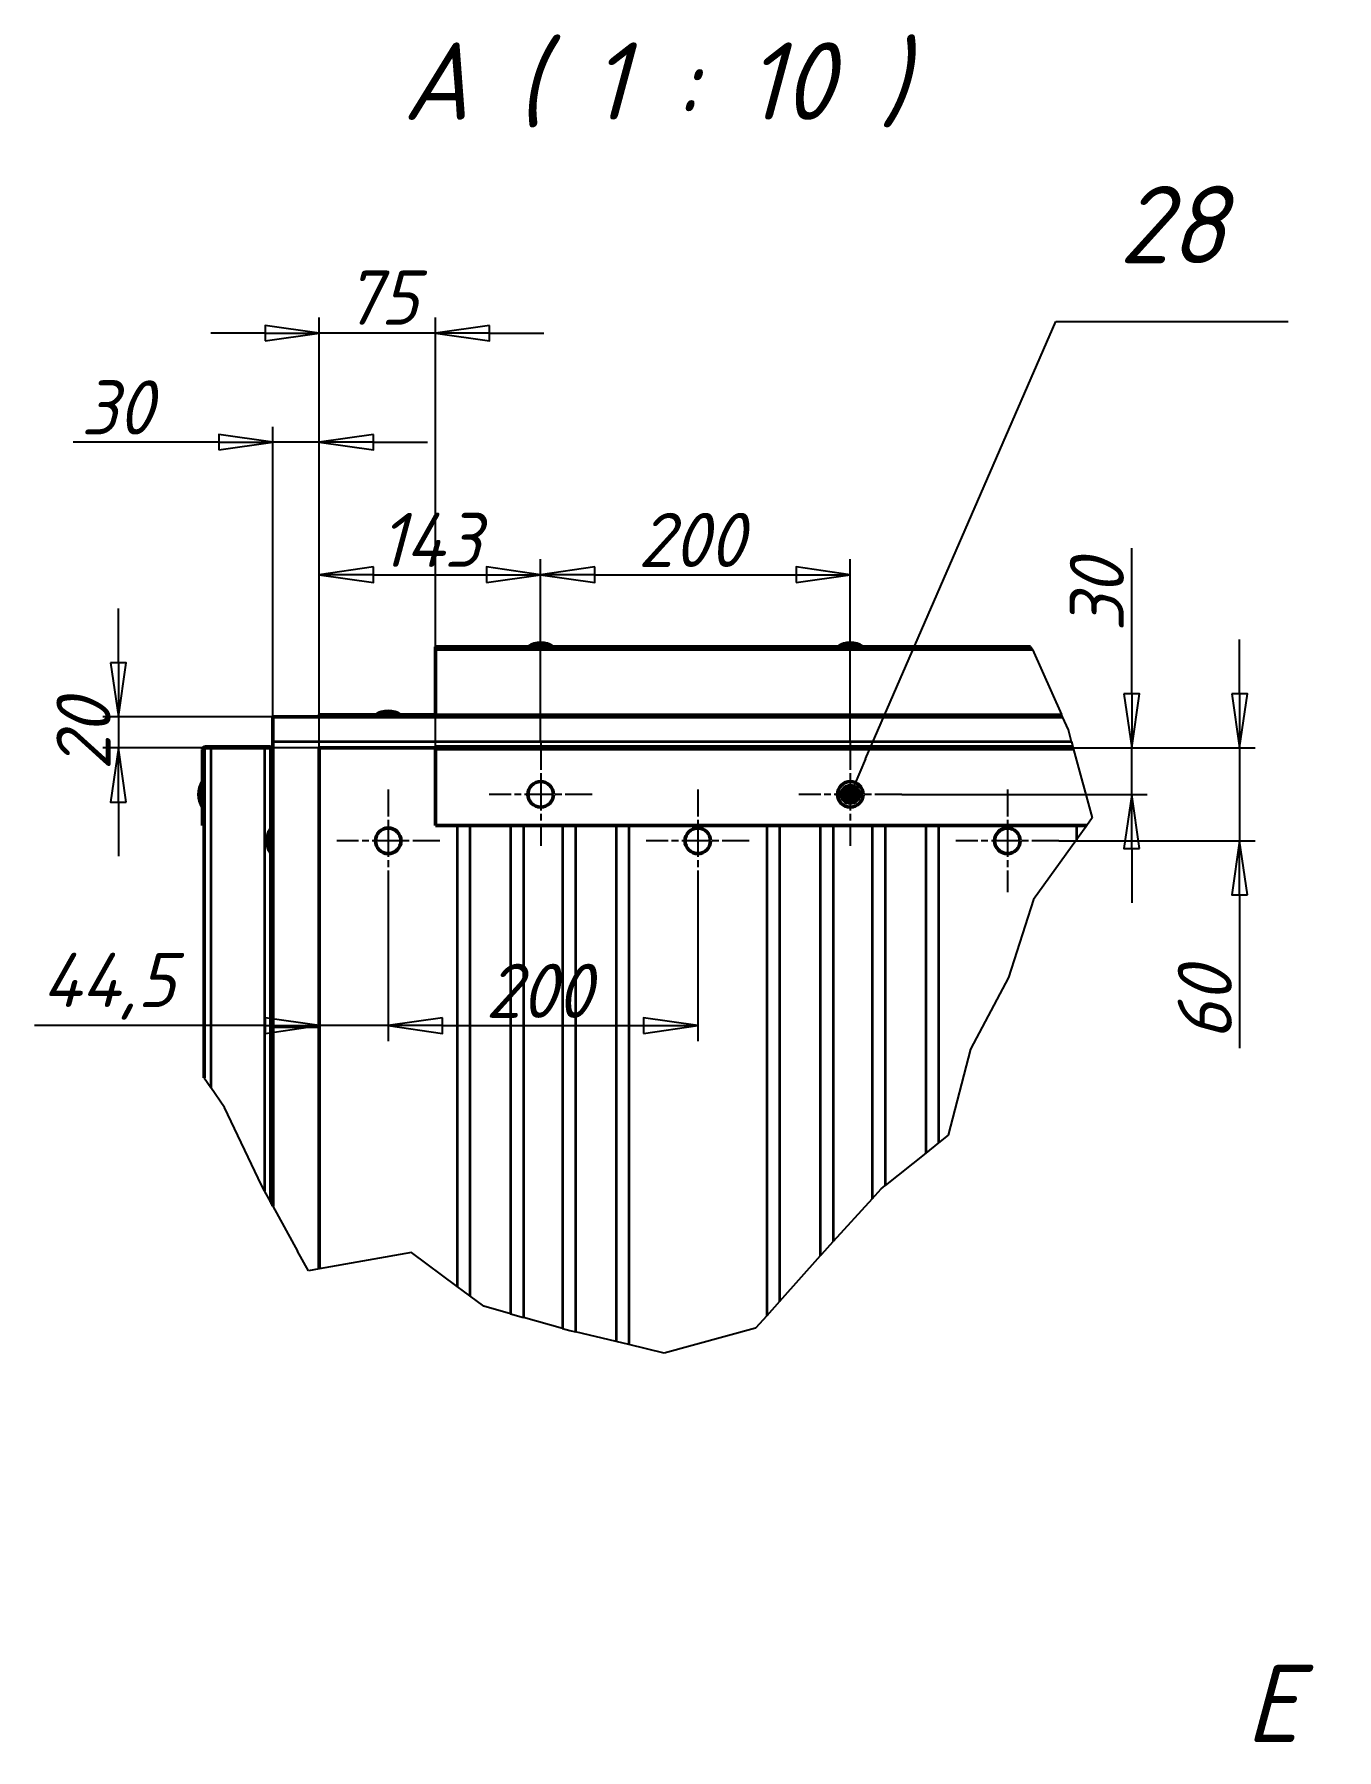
# Model space of a CAD drawing. Header units: millimetres. Extents: x 0 to 21025, y 0 to 14850.
# Drawn here: x 11235 to 13338, y 3913 to 6684 of the extents above; entities that cross this region are included whole.
import ezdxf

# ---------------------------------------------------------------- set-up
doc = ezdxf.new("R2010")
doc.units = ezdxf.units.MM
doc.header["$LTSCALE"] = 25
doc.linetypes.add('CHAIN', pattern=[0.7087, 0.4724, -0.0591, 0.1181, -0.0591])
for name, color, linetype, lineweight in [('Видимые тонкие (ГОСТ)', 7, 'Continuous', 35), ('Видимый контур (ГОСТ)', 7, 'Continuous', 50), ('Линия обрыва (ГОСТ)', 7, 'Continuous', 25), ('Маркер центра (ГОСТ)', 7, 'Continuous', 25), ('Обозначение (ГОСТ)', 7, 'Continuous', 25), ('Размер (ГОСТ)', 7, 'Continuous', 25)]:
    doc.layers.add(name, color=color, linetype=linetype, lineweight=lineweight)
doc.styles.add('Обычный текст (ГОСТ)', font='GOST Common Italic.ttf')
doc.styles.add('Увеличенный текст (ГОСТ)', font='GOST Common Italic.ttf')
doc.dimstyles.new('Обычный (ГОСТ)', dxfattribs={"dimscale": 25, "dimtxt": 3.5, "dimasz": 3.5, "dimexe": 1, "dimexo": 0, "dimgap": 0.5, "dimtad": 1, "dimrnd": 1e-08, "dimtxsty": 'Обычный текст (ГОСТ)', "dimblk": 'Filled-1', "dimcen": 0.09, "dimdle": 15, "dimclrd": 256, "dimclre": 256, "dimclrt": 256, "dimazin": 2, "dimtfac": 0.714286, "dimtdec": 3, "dimtmove": 0, "dimatfit": 3, "dimfxl": 1, "dimtolj": 1, "dimlwd": 25, "dimlwe": 25, "dimarcsym": 0})

# ---------------------------------------------------------------- blocks, each defined once
blk = doc.blocks.new('Filled-1')
at = {"color": 0}
for p, q in [((0, 0), (-1, 0.143)), ((-1, 0.143), (-1, -0.143)), ((-1, 0), (0, 0)), ((-1, -0.143), (0, 0))]:
    blk.add_line(p, q, dxfattribs=at)
at = {"color": 0, "flags": 128}
blk.add_lwpolyline([(-1, -0.143), (0, 0), (-1, 0.143), (-1, -0.143)], dxfattribs=at)
at = {"color": 0}
blk.add_solid([(-1, -0.143), (0, 0), (-1, 0.143), (-1, -0.143)], dxfattribs=at)
blk = doc.blocks.new('*D71')
at = {"layer": 'Defpoints', "color": 0, "linetype": 'Continuous', "transparency": 16777216}
for p in [(11619.9, 5581.1), (11370.4, 5531.1), (11694.9, 5531.1)]:
    blk.add_point(p, dxfattribs=at)
at = {"layer": 'Размер (ГОСТ)', "linetype": 'Continuous', "lineweight": 25, "transparency": 16777216}
for p, q in [((11370.4, 5668.6), (11370.4, 5756.1)), ((11619.9, 5581.1), (11345.4, 5581.1)), ((11370.4, 5581.1), (11370.4, 5531.1)), ((11694.9, 5531.1), (11345.4, 5531.1)), ((11370.4, 5443.6), (11370.4, 5356.1))]:
    blk.add_line(p, q, dxfattribs=at)
at = {"layer": 'Размер (ГОСТ)', "linetype": 'Continuous', "lineweight": 25, "transparency": 16777216, "xscale": 87.5, "yscale": 87.5, "zscale": 87.5}
for p, rotation in [((11370.4, 5581.1), 270), ((11370.4, 5531.1), 90)]:
    blk.add_blockref('Filled-1', p, dxfattribs=dict(at, rotation=rotation))
at = {"layer": 'Размер (ГОСТ)', "linetype": 'Continuous', "lineweight": 25, "transparency": 16777216, "insert": (11270.4, 5494.9), "char_height": 87.5, "attachment_point": 1, "rotation": 90, "style": 'Обычный текст (ГОСТ)'}
blk.add_mtext('\\A1;20', dxfattribs=at)
blk = doc.blocks.new('*D72')
at = {"layer": 'Defpoints', "color": 0, "linetype": 'Continuous', "transparency": 16777216}
for p in [(11619.9, 6024.8), (11619.9, 5541.1), (11694.9, 5531.1)]:
    blk.add_point(p, dxfattribs=at)
at = {"layer": 'Размер (ГОСТ)', "linetype": 'Continuous', "lineweight": 25, "transparency": 16777216}
for p, q in [((11619.9, 5541.1), (11619.9, 6049.8)), ((11694.9, 5531.1), (11694.9, 6049.8)), ((11532.4, 6024.8), (11297.5, 6024.8)), ((11694.9, 6024.8), (11619.9, 6024.8)), ((11782.4, 6024.8), (11869.9, 6024.8))]:
    blk.add_line(p, q, dxfattribs=at)
at = {"layer": 'Размер (ГОСТ)', "linetype": 'Continuous', "lineweight": 25, "transparency": 16777216, "xscale": 87.5, "yscale": 87.5, "zscale": 87.5}
blk.add_blockref('Filled-1', (11619.9, 6024.8), dxfattribs=at)
at = {"layer": 'Размер (ГОСТ)', "linetype": 'Continuous', "lineweight": 25, "transparency": 16777216, "xscale": 87.5, "yscale": 87.5, "zscale": 87.5, "rotation": 180}
blk.add_blockref('Filled-1', (11694.9, 6024.8), dxfattribs=at)
at = {"layer": 'Размер (ГОСТ)', "linetype": 'Continuous', "lineweight": 25, "transparency": 16777216, "insert": (11310, 6124.8), "char_height": 87.5, "attachment_point": 1, "style": 'Обычный текст (ГОСТ)'}
blk.add_mtext('\\A1;30', dxfattribs=at)
blk = doc.blocks.new('*D73')
at = {"layer": 'Defpoints', "color": 0, "linetype": 'Continuous', "transparency": 16777216}
for p in [(11694.9, 6201.1), (11694.9, 5531.1), (11882.4, 5528.6)]:
    blk.add_point(p, dxfattribs=at)
at = {"layer": 'Размер (ГОСТ)', "linetype": 'Continuous', "lineweight": 25, "transparency": 16777216}
for p, q in [((11694.9, 5531.1), (11694.9, 6226.1)), ((11882.4, 5528.6), (11882.4, 6226.1)), ((11607.4, 6201.1), (11519.9, 6201.1)), ((11882.4, 6201.1), (11694.9, 6201.1)), ((11969.9, 6201.1), (12057.4, 6201.1))]:
    blk.add_line(p, q, dxfattribs=at)
at = {"layer": 'Размер (ГОСТ)', "linetype": 'Continuous', "lineweight": 25, "transparency": 16777216, "xscale": 87.5, "yscale": 87.5, "zscale": 87.5}
blk.add_blockref('Filled-1', (11694.9, 6201.1), dxfattribs=at)
at = {"layer": 'Размер (ГОСТ)', "linetype": 'Continuous', "lineweight": 25, "transparency": 16777216, "xscale": 87.5, "yscale": 87.5, "zscale": 87.5, "rotation": 180}
blk.add_blockref('Filled-1', (11882.4, 6201.1), dxfattribs=at)
at = {"layer": 'Размер (ГОСТ)', "linetype": 'Continuous', "lineweight": 25, "transparency": 16777216, "insert": (11735.1, 6302.2), "char_height": 87.5, "attachment_point": 1, "style": 'Обычный текст (ГОСТ)'}
blk.add_mtext('\\A1;75', dxfattribs=at)
blk = doc.blocks.new('*D86')
at = {"layer": 'Defpoints', "color": 0, "linetype": 'Continuous', "transparency": 16777216}
for p in [(11806.2, 5297.9), (11694.9, 5082.6), (11694.9, 5082.6)]:
    blk.add_point(p, dxfattribs=at)
at = {"layer": 'Размер (ГОСТ)', "linetype": 'Continuous', "lineweight": 25, "transparency": 16777216}
for p, q in [((11806.2, 5297.9), (11806.2, 5057.6)), ((11607.4, 5082.6), (11234.7, 5082.6)), ((11806.2, 5082.6), (11694.9, 5082.6)), ((11893.7, 5082.6), (11981.2, 5082.6))]:
    blk.add_line(p, q, dxfattribs=at)
at = {"layer": 'Размер (ГОСТ)', "linetype": 'Continuous', "lineweight": 25, "transparency": 16777216, "xscale": 87.5, "yscale": 87.5, "zscale": 87.5}
blk.add_blockref('Filled-1', (11694.9, 5082.6), dxfattribs=at)
at = {"layer": 'Размер (ГОСТ)', "linetype": 'Continuous', "lineweight": 25, "transparency": 16777216, "xscale": 87.5, "yscale": 87.5, "zscale": 87.5, "rotation": 180}
blk.add_blockref('Filled-1', (11806.2, 5082.6), dxfattribs=at)
at = {"layer": 'Размер (ГОСТ)', "linetype": 'Continuous', "lineweight": 25, "transparency": 16777216, "insert": (11247.2, 5200.1), "char_height": 87.5, "attachment_point": 1, "style": 'Обычный текст (ГОСТ)'}
blk.add_mtext('\\A1;44,5', dxfattribs=at)
blk = doc.blocks.new('*D87')
at = {"layer": 'Defpoints', "color": 0, "linetype": 'Continuous', "transparency": 16777216}
for p in [(11806.2, 5297.9), (12306.2, 5297.9), (12306.2, 5082.6)]:
    blk.add_point(p, dxfattribs=at)
at = {"layer": 'Размер (ГОСТ)', "linetype": 'Continuous', "lineweight": 25, "transparency": 16777216}
for p, q in [((11806.2, 5297.9), (11806.2, 5057.6)), ((12306.2, 5297.9), (12306.2, 5057.6)), ((11893.7, 5082.6), (12218.7, 5082.6))]:
    blk.add_line(p, q, dxfattribs=at)
at = {"layer": 'Размер (ГОСТ)', "linetype": 'Continuous', "lineweight": 25, "transparency": 16777216, "xscale": 87.5, "yscale": 87.5, "zscale": 87.5, "rotation": 180}
blk.add_blockref('Filled-1', (11806.2, 5082.6), dxfattribs=at)
at = {"layer": 'Размер (ГОСТ)', "linetype": 'Continuous', "lineweight": 25, "transparency": 16777216, "xscale": 87.5, "yscale": 87.5, "zscale": 87.5}
blk.add_blockref('Filled-1', (12306.2, 5082.6), dxfattribs=at)
at = {"layer": 'Размер (ГОСТ)', "linetype": 'Continuous', "lineweight": 25, "transparency": 16777216, "insert": (11963.3, 5182.6), "char_height": 87.5, "attachment_point": 1, "style": 'Обычный текст (ГОСТ)'}
blk.add_mtext('\\A1;200', dxfattribs=at)
blk = doc.blocks.new('*D88')
at = {"layer": 'Defpoints', "color": 0, "linetype": 'Continuous', "transparency": 16777216}
for p in [(12052.4, 5810.8), (11694.9, 5531.1), (12052.4, 5539.2)]:
    blk.add_point(p, dxfattribs=at)
at = {"layer": 'Размер (ГОСТ)', "linetype": 'Continuous', "lineweight": 25, "transparency": 16777216}
for p, q in [((11694.9, 5531.1), (11694.9, 5835.8)), ((12052.4, 5539.2), (12052.4, 5835.8)), ((11782.4, 5810.8), (11964.9, 5810.8))]:
    blk.add_line(p, q, dxfattribs=at)
at = {"layer": 'Размер (ГОСТ)', "linetype": 'Continuous', "lineweight": 25, "transparency": 16777216, "xscale": 87.5, "yscale": 87.5, "zscale": 87.5, "rotation": 180}
blk.add_blockref('Filled-1', (11694.9, 5810.8), dxfattribs=at)
at = {"layer": 'Размер (ГОСТ)', "linetype": 'Continuous', "lineweight": 25, "transparency": 16777216, "xscale": 87.5, "yscale": 87.5, "zscale": 87.5}
blk.add_blockref('Filled-1', (12052.4, 5810.8), dxfattribs=at)
at = {"layer": 'Размер (ГОСТ)', "linetype": 'Continuous', "lineweight": 25, "transparency": 16777216, "insert": (11791.9, 5910.8), "char_height": 87.5, "attachment_point": 1, "style": 'Обычный текст (ГОСТ)'}
blk.add_mtext('\\A1;143', dxfattribs=at)
blk = doc.blocks.new('*D89')
at = {"layer": 'Defpoints', "color": 0, "linetype": 'Continuous', "transparency": 16777216}
for p in [(12552.4, 5810.8), (12052.4, 5539.2), (12552.4, 5539.2)]:
    blk.add_point(p, dxfattribs=at)
at = {"layer": 'Размер (ГОСТ)', "linetype": 'Continuous', "lineweight": 25, "transparency": 16777216}
for p, q in [((12052.4, 5539.2), (12052.4, 5835.8)), ((12552.4, 5539.2), (12552.4, 5835.8)), ((12139.9, 5810.8), (12464.9, 5810.8))]:
    blk.add_line(p, q, dxfattribs=at)
at = {"layer": 'Размер (ГОСТ)', "linetype": 'Continuous', "lineweight": 25, "transparency": 16777216, "xscale": 87.5, "yscale": 87.5, "zscale": 87.5, "rotation": 180}
blk.add_blockref('Filled-1', (12052.4, 5810.8), dxfattribs=at)
at = {"layer": 'Размер (ГОСТ)', "linetype": 'Continuous', "lineweight": 25, "transparency": 16777216, "xscale": 87.5, "yscale": 87.5, "zscale": 87.5}
blk.add_blockref('Filled-1', (12552.4, 5810.8), dxfattribs=at)
at = {"layer": 'Размер (ГОСТ)', "linetype": 'Continuous', "lineweight": 25, "transparency": 16777216, "insert": (12209.5, 5910.8), "char_height": 87.5, "attachment_point": 1, "style": 'Обычный текст (ГОСТ)'}
blk.add_mtext('\\A1;200', dxfattribs=at)
blk = doc.blocks.new('*D92')
at = {"layer": 'Defpoints', "color": 0, "linetype": 'Continuous', "transparency": 16777216}
for p in [(11882.4, 5531.1), (12635.6, 5456.1), (13006.9, 5456.1)]:
    blk.add_point(p, dxfattribs=at)
at = {"layer": 'Размер (ГОСТ)', "linetype": 'Continuous', "lineweight": 25, "transparency": 16777216}
for p, q in [((13006.9, 5618.6), (13006.9, 5853.5)), ((11882.4, 5531.1), (13031.9, 5531.1)), ((13006.9, 5456.1), (13006.9, 5531.1)), ((12635.6, 5456.1), (13031.9, 5456.1)), ((13006.9, 5368.6), (13006.9, 5281.1))]:
    blk.add_line(p, q, dxfattribs=at)
at = {"layer": 'Размер (ГОСТ)', "linetype": 'Continuous', "lineweight": 25, "transparency": 16777216, "xscale": 87.5, "yscale": 87.5, "zscale": 87.5}
for p, rotation in [((13006.9, 5531.1), 270), ((13006.9, 5456.1), 90)]:
    blk.add_blockref('Filled-1', p, dxfattribs=dict(at, rotation=rotation))
at = {"layer": 'Размер (ГОСТ)', "linetype": 'Continuous', "lineweight": 25, "transparency": 16777216, "insert": (12906.9, 5718.6), "char_height": 87.5, "attachment_point": 1, "rotation": 90, "style": 'Обычный текст (ГОСТ)'}
blk.add_mtext('\\A1;30', dxfattribs=at)
blk = doc.blocks.new('*D93')
at = {"layer": 'Defpoints', "color": 0, "linetype": 'Continuous', "transparency": 16777216}
for p in [(11882.4, 5531.1), (12889.3, 5381.1), (13181.2, 5381.1)]:
    blk.add_point(p, dxfattribs=at)
at = {"layer": 'Размер (ГОСТ)', "linetype": 'Continuous', "lineweight": 25, "transparency": 16777216}
for p, q in [((13181.2, 5618.6), (13181.2, 5706.1)), ((11882.4, 5531.1), (13206.2, 5531.1)), ((13181.2, 5531.1), (13181.2, 5381.1)), ((12889.3, 5381.1), (13206.2, 5381.1)), ((13181.2, 5293.6), (13181.2, 5046.1))]:
    blk.add_line(p, q, dxfattribs=at)
at = {"layer": 'Размер (ГОСТ)', "linetype": 'Continuous', "lineweight": 25, "transparency": 16777216, "xscale": 87.5, "yscale": 87.5, "zscale": 87.5}
for p, rotation in [((13181.2, 5531.1), 270), ((13181.2, 5381.1), 90)]:
    blk.add_blockref('Filled-1', p, dxfattribs=dict(at, rotation=rotation))
at = {"layer": 'Размер (ГОСТ)', "linetype": 'Continuous', "lineweight": 25, "transparency": 16777216, "insert": (13081.2, 5058.6), "char_height": 87.5, "attachment_point": 1, "rotation": 90, "style": 'Обычный текст (ГОСТ)'}
blk.add_mtext('\\A1;60', dxfattribs=at)
blk = doc.blocks.new('Номера позиций15')
at = {"layer": 'Обозначение (ГОСТ)'}
h = blk.add_hatch(color=256, dxfattribs=at)
edge = h.paths.add_edge_path(flags=0)
edge.add_arc((502.1, 218.24), 0.625, 0, 360)
for p, q in [((503.09, 220.54), (515.38, 248.8)), ((515.38, 248.8), (530.38, 248.8)), ((503.09, 220.54), (502.35, 218.82))]:
    blk.add_line(p, q, dxfattribs=at)
blk.add_circle((502.1, 218.24), 0.625, dxfattribs=at)
at = {"layer": 'Обозначение (ГОСТ)', "insert": (522.88, 255.05), "char_height": 5, "attachment_point": 5, "style": 'Увеличенный текст (ГОСТ)'}
blk.add_mtext('28', dxfattribs=at)

msp = doc.modelspace()

# ---------------------------------------------------------------- linework, layer by layer
at = {"layer": 'Видимые тонкие (ГОСТ)'}
for p, q in [((11882.447, 5690.326), (12846.5, 5690.326)), ((11812.197, 5582.576), (11800.197, 5582.576)), ((11882.447, 5585.326), (12893.41, 5585.326)), ((12909.803, 5541.076), (11619.947, 5541.076)), ((11519.567, 5531.076), (11519.567, 4982.865)), ((11606.223, 5531.076), (11606.223, 4815.94)), ((12913.191, 5528.576), (11882.447, 5528.576)), ((11508.447, 5462.076), (11508.447, 5450.076)), ((11917.574, 5406.076), (11917.574, 4661.348)), ((11938.117, 5406.076), (11938.117, 4645.967)), ((12003.612, 5406.076), (12003.612, 4617.104)), ((12024.952, 5406.076), (12024.952, 4611.088)), ((12087.568, 5406.076), (12087.568, 4593.436)), ((12108.909, 5406.076), (12108.909, 4587.836)), ((12174.404, 5406.076), (12174.404, 4572.272)), ((12194.947, 5406.076), (12194.947, 4567.391)), ((12417.574, 5406.076), (12417.574, 4614.131)), ((12438.117, 5406.076), (12438.117, 4637.169)), ((12503.612, 5406.076), (12503.612, 4710.623)), ((12524.952, 5406.076), (12524.952, 4734.156)), ((12587.568, 5406.076), (12587.568, 4803.035)), ((12608.909, 5406.076), (12608.909, 4824.49)), ((12674.404, 5406.076), (12674.404, 4876.732)), ((12694.947, 5406.076), (12694.947, 4893.118)), ((12917.574, 5406.076), (12917.574, 5382.728)), ((11618.447, 5387.076), (11618.447, 5375.076))]:
    msp.add_line(p, q, dxfattribs=at)
at = {"layer": 'Видимый контур (ГОСТ)'}
for p, q in [((11882.447, 5694.576), (12843.264, 5694.576)), ((11882.447, 5690.326), (11882.447, 5694.576)), ((11882.447, 5690.326), (11882.447, 5585.326)), ((12895.307, 5581.076), (11619.947, 5581.076)), ((11619.947, 5581.076), (11619.947, 5541.076)), ((11694.947, 5584.576), (11694.947, 5582.826)), ((11882.447, 5584.576), (11694.947, 5584.576)), ((11694.947, 5582.826), (11882.447, 5582.826)), ((11800.197, 5582.576), (11800.197, 5581.076)), ((11812.197, 5582.576), (11812.197, 5581.076)), ((11882.447, 5581.076), (11882.447, 5585.326)), ((11619.947, 5121.076), (11619.947, 5541.076)), ((11506.447, 5406.076), (11506.447, 5528.576)), ((11508.197, 5528.576), (11508.197, 5406.076)), ((11508.947, 5530.361), (11508.947, 4998.489)), ((11510.697, 5532.826), (11615.697, 5532.826)), ((11615.697, 5531.076), (11510.697, 5531.076)), ((11616.447, 5531.076), (11616.447, 4797.345)), ((11616.447, 5531.076), (11618.197, 5531.076)), ((11618.197, 5531.076), (11618.197, 4794.163)), ((11619.947, 5531.076), (11619.134, 5531.076)), ((11694.947, 5531.076), (11882.447, 5531.076)), ((11694.947, 5531.076), (11694.947, 4689.97)), ((12912.039, 5532.826), (11882.447, 5532.826)), ((11882.447, 5532.826), (11882.447, 5528.576)), ((11882.447, 5406.076), (11882.447, 5528.576)), ((11508.447, 5462.076), (11508.947, 5462.076)), ((11508.447, 5450.076), (11508.947, 5450.076)), ((11508.197, 5406.076), (11506.447, 5406.076)), ((12934.333, 5406.076), (11882.447, 5406.076)), ((11618.447, 5387.076), (11619.947, 5387.076)), ((11618.447, 5375.076), (11619.947, 5375.076)), ((11619.947, 5331.076), (11618.197, 5331.076)), ((11619.947, 5121.076), (11619.947, 5081.076)), ((11619.947, 4790.98), (11619.947, 5081.076)), ((11659.947, 5081.076), (11619.947, 5081.076)), ((11659.947, 5081.076), (11694.947, 5081.076))]:
    msp.add_line(p, q, dxfattribs=at)
for centre in [(12052.447, 5456.076), (12552.447, 5456.076), (11806.197, 5381.076), (12306.197, 5381.076), (12806.197, 5381.076)]:
    msp.add_circle(centre, 20.638, dxfattribs=at)
for centre, radius, start, end in [((12052.447, 5661.099), 39.327, 58.347692, 121.652308), ((12552.447, 5661.099), 39.327, 58.347692, 121.652308), ((11806.197, 5551.099), 39.327, 58.347692, 121.652308), ((11798.197, 5582.576), 2, 0, 7.180756), ((11814.197, 5582.576), 2, 172.819244, 180), ((11510.697, 5528.576), 4.25, 90, 180), ((11510.697, 5528.576), 2.5, 90, 180), ((11615.697, 5528.576), 4.25, 0, 90), ((11615.697, 5528.576), 2.5, 72.542397, 90), ((11539.924, 5456.076), 39.327, 148.347692, 211.652308), ((11508.447, 5464.076), 2, 262.819244, 270), ((11508.447, 5448.076), 2, 90, 97.180756), ((11649.924, 5381.076), 39.327, 148.347692, 211.652308), ((11618.447, 5389.076), 2, 262.819244, 270), ((11618.447, 5373.076), 2, 90, 97.180756)]:
    msp.add_arc(centre, radius, start, end, dxfattribs=at)
at = {"layer": 'Линия обрыва (ГОСТ)'}
for p, q in [((12846.5, 5690.326), (12843.264, 5694.576)), ((12846.5, 5690.326), (12846.6, 5690.194)), ((12846.6, 5690.194), (12893.41, 5585.326)), ((12895.307, 5581.076), (12893.41, 5585.326)), ((12904.609, 5560.237), (12895.307, 5581.076)), ((12909.803, 5541.076), (12904.609, 5560.237)), ((12909.803, 5541.076), (12912.039, 5532.826)), ((12913.191, 5528.576), (12912.039, 5532.826)), ((12913.191, 5528.576), (12943.09, 5418.277)), ((12934.333, 5406.076), (12917.574, 5382.728)), ((12943.09, 5418.277), (12934.333, 5406.076)), ((12917.574, 5382.728), (12848.32, 5286.242)), ((12848.32, 5286.242), (12807.693, 5160.521)), ((12807.693, 5160.521), (12746.479, 5044.751)), ((12746.479, 5044.751), (12710.546, 4905.56)), ((11508.947, 4998.489), (11519.567, 4982.865)), ((11541.739, 4950.248), (11519.567, 4982.865)), ((11601.422, 4824.673), (11541.739, 4950.248)), ((12710.546, 4905.56), (12694.947, 4893.118)), ((12674.404, 4876.732), (12608.909, 4824.49)), ((12694.947, 4893.118), (12674.404, 4876.732)), ((11606.223, 4815.94), (11601.422, 4824.673)), ((12602.23, 4819.163), (12608.909, 4824.49)), ((11616.447, 4797.345), (11606.223, 4815.94)), ((11618.197, 4794.163), (11616.447, 4797.345)), ((11618.197, 4794.163), (11619.947, 4790.98)), ((12587.568, 4803.035), (12524.952, 4734.156)), ((12587.568, 4803.035), (12602.23, 4819.163)), ((11619.947, 4790.98), (11659.947, 4718.227)), ((11677.211, 4686.826), (11659.947, 4718.227)), ((11844.051, 4716.398), (11694.947, 4689.97)), ((11917.574, 4661.348), (11844.051, 4716.398)), ((12503.612, 4710.623), (12438.117, 4637.169)), ((12503.612, 4710.623), (12506.323, 4713.663)), ((12506.323, 4713.663), (12524.952, 4734.156)), ((11694.947, 4689.97), (11677.211, 4686.826)), ((11938.117, 4645.967), (11917.574, 4661.348)), ((11960.394, 4629.287), (11938.117, 4645.967)), ((12003.612, 4617.104), (11960.394, 4629.287)), ((12438.117, 4637.169), (12417.574, 4614.131)), ((12003.612, 4617.104), (12024.952, 4611.088)), ((12087.568, 4593.436), (12024.952, 4611.088)), ((12417.574, 4614.131), (12399.555, 4593.922)), ((12087.568, 4593.436), (12099.514, 4590.068)), ((12099.514, 4590.068), (12108.909, 4587.836)), ((12174.404, 4572.272), (12108.909, 4587.836)), ((12194.947, 4567.391), (12174.404, 4572.272)), ((12399.555, 4593.922), (12251.936, 4553.849)), ((12251.936, 4553.849), (12194.947, 4567.391))]:
    msp.add_line(p, q, dxfattribs=at)
at = {"layer": 'Маркер центра (ГОСТ)', "linetype": 'CHAIN', "ltscale": 3.694699}
for p, q in [((12052.447, 5539.213), (12052.447, 5372.938)), ((12552.447, 5539.213), (12552.447, 5372.938)), ((11806.197, 5464.213), (11806.197, 5297.938)), ((12306.197, 5464.213), (12306.197, 5297.938)), ((12806.197, 5464.213), (12806.197, 5297.938)), ((12135.584, 5456.076), (11969.309, 5456.076)), ((12635.584, 5456.076), (12469.309, 5456.076)), ((11889.334, 5381.076), (11723.059, 5381.076)), ((12389.334, 5381.076), (12223.059, 5381.076)), ((12889.334, 5381.076), (12723.059, 5381.076))]:
    msp.add_line(p, q, dxfattribs=at)

# ---------------------------------------------------------------- block references
at = {"layer": 'Обозначение (ГОСТ)', "xscale": 25, "yscale": 25, "zscale": 25}
msp.add_blockref('Номера позиций15', (0, 0), dxfattribs=at)

# ---------------------------------------------------------------- texts
at = {"layer": 'Обозначение (ГОСТ)', "char_height": 125, "attachment_point": 7, "style": 'Увеличенный текст (ГОСТ)'}
for s, insert in [('А ( 1 : 10 )', (11829.322, 6533.236)), ('Е ( 1 : 25 )', (13190.014, 3913.166))]:
    msp.add_mtext(s, dxfattribs=dict(at, insert=insert))

# ---------------------------------------------------------------- dimensions: what is measured, and where the dimension line sits
at = {"layer": 'Размер (ГОСТ)', "linetype": 'Continuous', "lineweight": 25}
dim = msp.add_linear_dim(base=(11694.947, 6201.068), p1=(11882.447, 5528.576), p2=(11694.947, 5531.076), dimstyle='Обычный (ГОСТ)', override={"dimgap": 0.5, "dimdec": 2, "dimlfac": 0.4, "dimtol": 0, "dimlim": 0, "dimtp": 0, "dimtm": 0, "dimtdec": 3, "dimtofl": 1, "dimatfit": 1}, dxfattribs=at)
dim.commit()
dim.dimension.update_dxf_attribs({"geometry": '*D73', "text_midpoint": (11788.697, 6201.068), "dimtype": 160})
for base, p1, p2, angle, override, picture, middle in [((11619.947, 6024.753), (11694.947, 5531.076), (11619.947, 5541.076), 180, {"dimgap": 0.5, "dimdec": 2, "dimlfac": 0.4, "dimtol": 0, "dimlim": 0, "dimtp": 0, "dimtm": 0, "dimtdec": 3, "dimtofl": 1, "dimatfit": 1}, '*D72', (11371.23, 6024.753)), ((12052.447, 5810.821), (11694.947, 5531.076), (12052.447, 5539.213), 180, {"dimgap": 0.5, "dimdec": 2, "dimlfac": 0.4, "dimtol": 0, "dimlim": 0, "dimtp": 0, "dimtm": 0, "dimtdec": 3, "dimtofl": 0, "dimatfit": 1}, '*D88', (11873.697, 5810.821)), ((12552.447, 5810.821), (12052.447, 5539.213), (12552.447, 5539.213), 180, {"dimgap": 0.5, "dimdec": 2, "dimlfac": 0.4, "dimtol": 0, "dimlim": 0, "dimtp": 0, "dimtm": 0, "dimtdec": 3, "dimtofl": 0, "dimatfit": 1}, '*D89', (12302.447, 5810.821)), ((13006.888, 5456.076), (11882.447, 5531.076), (12635.584, 5456.076), 270, {"dimgap": 0.5, "dimdec": 2, "dimlfac": 0.4, "dimtol": 0, "dimlim": 0, "dimtp": 0, "dimtm": 0, "dimtdec": 3, "dimtofl": 1, "dimatfit": 1}, '*D92', (13006.888, 5779.793)), ((11370.351, 5531.076), (11619.947, 5581.076), (11694.947, 5531.076), 90, {"dimgap": 0.5, "dimdec": 2, "dimlfac": 0.4, "dimtol": 0, "dimlim": 0, "dimtp": 0, "dimtm": 0, "dimtdec": 3, "dimtofl": 1, "dimatfit": 1}, '*D71', (11370.351, 5556.076)), ((13181.197, 5381.076), (11882.447, 5531.076), (12889.334, 5381.076), 270, {"dimgap": 0.5, "dimdec": 2, "dimlfac": 0.4, "dimtol": 0, "dimlim": 0, "dimtp": 0, "dimtm": 0, "dimtdec": 3, "dimtofl": 1, "dimatfit": 1}, '*D93', (13181.197, 5117.809)), ((11694.947, 5082.565), (11806.197, 5297.938), (11694.947, 5082.565), 180, {"dimgap": 0.5, "dimdec": 2, "dimlfac": 0.4, "dimse2": 1, "dimtol": 0, "dimlim": 0, "dimtp": 0, "dimtm": 0, "dimtdec": 3, "dimtofl": 1, "dimatfit": 1}, '*D86', (11363.853, 5082.565)), ((12306.197, 5082.565), (11806.197, 5297.938), (12306.197, 5297.938), 180, {"dimgap": 0.5, "dimdec": 2, "dimlfac": 0.4, "dimtol": 0, "dimlim": 0, "dimtp": 0, "dimtm": 0, "dimtdec": 3, "dimtofl": 0, "dimatfit": 1}, '*D87', (12056.197, 5082.565))]:
    dim = msp.add_linear_dim(base=base, p1=p1, p2=p2, angle=angle, dimstyle='Обычный (ГОСТ)', override=override, dxfattribs=at)
    dim.commit()
    dim.dimension.update_dxf_attribs({"geometry": picture, "text_midpoint": middle, "dimtype": 160})

doc.saveas('drawing.dxf')
